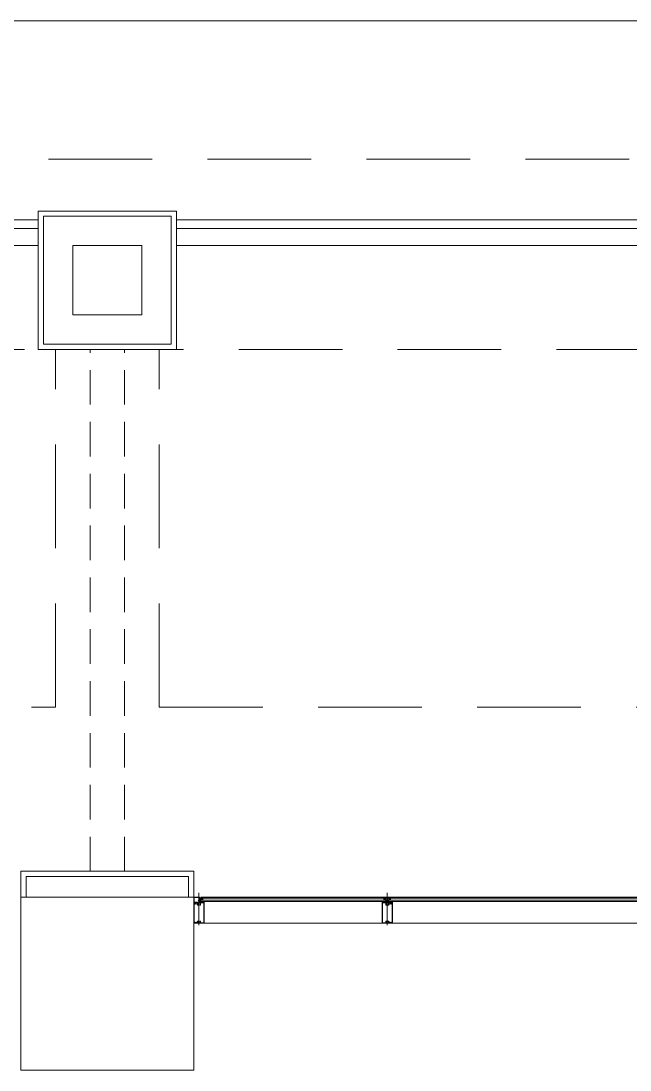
# Model space of a CAD drawing. Header units: millimetres. Extents: x 43806 to 399860, y -65551 to 59129.
# Drawn here: x 64870 to 68395, y 52945 to 59015 of the extents above; entities that cross this region are included whole.
import ezdxf

# ---------------------------------------------------------------- set-up
doc = ezdxf.new("R2010")
doc.units = ezdxf.units.MM
doc.header["$LTSCALE"] = 400
doc.header["$MEASUREMENT"] = 0
doc.linetypes.add('HID', pattern=[2.3, 1.5, -0.8])
doc.linetypes.add('광-XR-PLAN$0$HIDDEN', pattern=[0.375, 0.25, -0.125])
doc.layers.add('A', color=8, linetype='CONTINUOUS', lineweight=0)

msp = doc.modelspace()

# ---------------------------------------------------------------- linework, layer by layer
at = {"layer": 'A', "ltscale": 2}
for p, q in [((81963.3, 59014.6), (48470.1, 59014.6)), ((64970.1, 57714.6), (57670.1, 57714.6)), ((65170.1, 57314.6), (65170.1, 57714.6)), ((65170.1, 57714.6), (65570.1, 57714.6)), ((65570.1, 57714.6), (65570.1, 57314.6)), ((73070.1, 57714.6), (65770.1, 57714.6)), ((65570.1, 57314.6), (65170.1, 57314.6)), ((64870.1, 53944.6), (65870.1, 53944.6)), ((64870.1, 52944.6), (64870.1, 53944.6)), ((65870.1, 53944.6), (65870.1, 52944.6)), ((65870.1, 52944.6), (64870.1, 52944.6))]:
    msp.add_line(p, q, dxfattribs=at)
at = {"layer": 'A', "linetype": 'HID'}
for p, q in [((48470.1, 58214.6), (81961, 58214.6)), ((49570.1, 57114.6), (81835.7, 57114.6)), ((65070.1, 55044.6), (65070.1, 57114.6)), ((65670.1, 55044.6), (65670.1, 57114.6)), ((57570.1, 55044.6), (65070.1, 55044.6)), ((65670.1, 55044.6), (73170.1, 55044.6))]:
    msp.add_line(p, q, dxfattribs=at)
at = {"layer": 'A'}
for p, q in [((64970.1, 57114.6), (64970.1, 57914.6)), ((64970.1, 57914.6), (65770.1, 57914.6)), ((65770.1, 57914.6), (65770.1, 57114.6)), ((64970.1, 57864.6), (57670.1, 57864.6)), ((65000.1, 57144.6), (65000.1, 57884.6)), ((65000.1, 57884.6), (65740.1, 57884.6)), ((65740.1, 57884.6), (65740.1, 57144.6)), ((73070.1, 57864.6), (65770.1, 57864.6)), ((64970.1, 57814.6), (57670.1, 57814.6)), ((73070.1, 57814.6), (65770.1, 57814.6)), ((65740.1, 57144.6), (65000.1, 57144.6)), ((65770.1, 57114.6), (64970.1, 57114.6)), ((64870.1, 53944.6), (64870.1, 54094.6)), ((64870.1, 54094.6), (65870.1, 54094.6)), ((65870.1, 54094.6), (65870.1, 53944.6)), ((64900.1, 53944.6), (64900.1, 54064.6)), ((64900.1, 54064.6), (65840.1, 54064.6)), ((65840.1, 54064.6), (65840.1, 53944.6)), ((65900.1, 53783.4), (65900.1, 53969)), ((66990.1, 53783.4), (66990.1, 53969)), ((65903.6, 53944.6), (65870.1, 53944.6)), ((65870.1, 53944.6), (65870.1, 53913.6)), ((65870.1, 53908.1), (65870.1, 53913.6)), ((65870.1, 53913.6), (65896.6, 53913.6)), ((65870.1, 53913.6), (65891.1, 53913.6)), ((65872.1, 53908.1), (65870.1, 53908.1)), ((65870.1, 53796.6), (65870.1, 53908.1)), ((65870.1, 53908.1), (65877.6, 53908.1)), ((65871.6, 53906.6), (65871.6, 53798.1)), ((65901.6, 53942.6), (65872.1, 53942.6)), ((65872.1, 53942.6), (65872.1, 53915.6)), ((65872.1, 53915.6), (65891.1, 53915.6)), ((65872.1, 53910.6), (65872.1, 53908.1)), ((65877.2, 53907.1), (65872.1, 53907.1)), ((65876.6, 53911.6), (65873.1, 53911.6)), ((65879.1, 53905.1), (65877.2, 53907.1)), ((65877.6, 53908.1), (65877.6, 53910.6)), ((65879.1, 53906.6), (65877.6, 53908.1)), ((65877.6, 53908.1), (65879.1, 53906.6)), ((65880.6, 53908.1), (65879.1, 53906.6)), ((65879.1, 53906.6), (65880.6, 53908.1)), ((65880.8, 53906.9), (65879.1, 53905.1)), ((65880.6, 53910.6), (65880.6, 53908.1)), ((65880.6, 53908.1), (65890.6, 53904.4)), ((65889.6, 53903.7), (65880.8, 53906.9)), ((65890.1, 53911.6), (65881.6, 53911.6)), ((65889.6, 53902), (65889.6, 53903.7)), ((65890.6, 53904.4), (65890.6, 53902)), ((65891.1, 53913.6), (65891.1, 53915.6)), ((65891.1, 53900.1), (65891.1, 53910.6)), ((65906.8, 53911.6), (65893.3, 53911.6)), ((65893.3, 53911.6), (65893.3, 53901.1)), ((65894.8, 53924.9), (65896.8, 53925.9)), ((65896.8, 53923.9), (65894.8, 53924.9)), ((65903.6, 53925.9), (65896.8, 53925.9)), ((65903.6, 53923.9), (65896.8, 53923.9)), ((65898.6, 53915.6), (65898.6, 53937.1)), ((65901.6, 53920.4), (65901.6, 53942.6)), ((65901.6, 53937.1), (65901.6, 53915.6)), ((65901.6, 53920.4), (65901.6, 53920.4)), ((65903.6, 53920.4), (65901.6, 53920.4)), ((65903.6, 53920.6), (65903.6, 53944.6)), ((65903.6, 53939.6), (65910.6, 53920.4)), ((65903.6, 53920.6), (65910.6, 53939.6)), ((65903.6, 53920.4), (65903.6, 53939.6)), ((65903.6, 53939.6), (65910.6, 53939.6)), ((65903.6, 53926.7), (65903.6, 53923.2)), ((65910.6, 53920.4), (65903.6, 53920.4)), ((65903.6, 53913.6), (65930.1, 53913.6)), ((65903.9, 53925.1), (65903.8, 53925.1)), ((65903.8, 53925.1), (65903.8, 53925)), ((65903.8, 53925), (65903.8, 53925)), ((65903.8, 53925), (65903.8, 53925)), ((65903.8, 53925), (65903.8, 53925)), ((65903.8, 53925), (65903.8, 53924.9)), ((65903.8, 53924.9), (65903.8, 53924.9)), ((65903.8, 53924.9), (65903.8, 53924.9)), ((65903.8, 53924.9), (65903.8, 53924.8)), ((65903.8, 53924.8), (65903.8, 53924.8)), ((65903.8, 53924.8), (65903.8, 53924.8)), ((65903.8, 53924.8), (65903.9, 53924.8)), ((65904, 53925.2), (65903.9, 53925.2)), ((65903.9, 53925.2), (65903.9, 53925.2)), ((65903.9, 53925.2), (65903.9, 53925.1)), ((65903.9, 53925.1), (65903.9, 53925.1)), ((65903.9, 53925.1), (65903.9, 53925.1)), ((65903.9, 53925.1), (65903.9, 53925.1)), ((65903.9, 53925.1), (65903.9, 53925.1)), ((65903.9, 53925.1), (65903.9, 53925.1)), ((65903.9, 53924.8), (65903.9, 53924.7)), ((65903.9, 53924.7), (65903.9, 53924.7)), ((65903.9, 53924.7), (65903.9, 53924.7)), ((65903.9, 53924.7), (65903.9, 53924.7)), ((65903.9, 53924.7), (65903.9, 53924.7)), ((65903.9, 53924.7), (65903.9, 53924.7)), ((65903.9, 53924.7), (65903.9, 53924.7)), ((65903.9, 53924.7), (65904, 53924.7)), ((65904.1, 53925.2), (65904, 53925.2)), ((65904, 53925.2), (65904, 53925.2)), ((65904, 53925.2), (65904, 53925.2)), ((65904, 53925.2), (65904, 53925.2)), ((65904, 53925.2), (65904, 53925.2)), ((65904, 53925.2), (65904, 53925.2)), ((65904, 53925.2), (65904, 53925.2)), ((65904, 53924.7), (65904, 53924.7)), ((65904, 53924.7), (65904, 53924.7)), ((65904, 53924.7), (65904, 53924.7)), ((65904, 53924.7), (65904, 53924.7)), ((65904, 53924.7), (65904, 53924.7)), ((65904, 53924.7), (65904, 53924.7)), ((65904, 53924.7), (65904.1, 53924.7)), ((65904.2, 53925.2), (65904.1, 53925.2)), ((65904.1, 53925.2), (65904.1, 53925.2)), ((65904.1, 53925.2), (65904.1, 53925.2)), ((65904.1, 53925.2), (65904.1, 53925.2)), ((65904.1, 53925.2), (65904.1, 53925.2)), ((65904.1, 53925.2), (65904.1, 53925.2)), ((65904.1, 53925.2), (65904.1, 53925.2)), ((65904.1, 53924.7), (65904.1, 53924.7)), ((65904.1, 53924.7), (65904.1, 53924.7)), ((65904.1, 53924.7), (65904.1, 53924.7)), ((65904.1, 53924.7), (65904.1, 53924.7)), ((65904.1, 53924.7), (65904.1, 53924.7)), ((65904.1, 53924.7), (65904.1, 53924.7)), ((65904.1, 53924.7), (65904.2, 53924.7)), ((65904.2, 53925.1), (65904.2, 53925.2)), ((65904.2, 53925.2), (65904.2, 53925.2)), ((65904.3, 53925.1), (65904.2, 53925.1)), ((65904.2, 53925.1), (65904.2, 53925.1)), ((65904.2, 53925.1), (65904.2, 53925.1)), ((65904.2, 53925.1), (65904.2, 53925.1)), ((65904.2, 53924.7), (65904.2, 53924.7)), ((65904.2, 53924.7), (65904.2, 53924.7)), ((65904.2, 53924.7), (65904.2, 53924.7)), ((65904.2, 53924.7), (65904.2, 53924.7)), ((65904.2, 53924.7), (65904.2, 53924.7)), ((65904.2, 53924.7), (65904.3, 53924.7)), ((65904.4, 53926), (65904.3, 53926)), ((65904.3, 53926), (65904.3, 53926)), ((65904.3, 53926), (65904.3, 53926)), ((65904.3, 53926), (65904.3, 53925.9)), ((65904.3, 53925.9), (65904.3, 53925.9)), ((65904.3, 53925.9), (65904.3, 53925.9)), ((65904.3, 53925.9), (65904.3, 53925.9)), ((65904.3, 53925.9), (65904.3, 53925.9)), ((65904.3, 53925.9), (65904.3, 53925.9)), ((65904.3, 53925.9), (65904.3, 53925.9)), ((65904.3, 53925.9), (65904.3, 53925.8)), ((65904.3, 53925.8), (65904.3, 53925.8)), ((65904.3, 53925.8), (65904.3, 53925.8)), ((65904.3, 53925.8), (65904.3, 53925.8)), ((65904.3, 53925.8), (65904.3, 53925.8)), ((65904.3, 53925.8), (65904.3, 53925.7)), ((65904.3, 53925.7), (65904.3, 53925.7)), ((65904.3, 53925.7), (65904.3, 53925.7)), ((65904.3, 53925.7), (65904.3, 53925.7)), ((65904.3, 53925.7), (65904.3, 53925.7)), ((65904.3, 53925.7), (65904.3, 53925.7)), ((65904.3, 53925.7), (65904.3, 53925.6)), ((65904.3, 53925.6), (65904.4, 53925.6)), ((65904.4, 53925.2), (65904.3, 53925.2)), ((65904.3, 53925.2), (65904.3, 53925.2)), ((65904.3, 53925.2), (65904.3, 53925.1)), ((65904.3, 53925.1), (65904.3, 53925.1)), ((65904.3, 53925.1), (65904.3, 53925.1)), ((65904.3, 53924.7), (65904.3, 53924.7)), ((65904.3, 53924.7), (65904.3, 53924.7)), ((65904.3, 53924.7), (65904.3, 53924.7)), ((65904.3, 53924.7), (65904.3, 53924.7)), ((65904.3, 53924.7), (65904.4, 53924.7)), ((65904.4, 53924.2), (65904.3, 53924.2)), ((65904.3, 53924.2), (65904.3, 53924.2)), ((65904.3, 53924.2), (65904.3, 53924.2)), ((65904.3, 53924.2), (65904.3, 53924.1)), ((65904.3, 53924.1), (65904.3, 53924.1)), ((65904.3, 53924.1), (65904.3, 53924.1)), ((65904.3, 53924.1), (65904.3, 53924.1)), ((65904.3, 53924.1), (65904.3, 53924.1)), ((65904.3, 53924.1), (65904.3, 53924)), ((65904.3, 53924), (65904.3, 53924)), ((65904.3, 53924), (65904.3, 53924)), ((65904.3, 53924), (65904.3, 53924)), ((65904.3, 53924), (65904.3, 53924)), ((65904.3, 53924), (65904.3, 53924)), ((65904.3, 53924), (65904.3, 53923.9)), ((65904.3, 53923.9), (65904.3, 53923.9)), ((65904.3, 53923.9), (65904.3, 53923.9)), ((65904.3, 53923.9), (65904.3, 53923.9)), ((65904.3, 53923.9), (65904.3, 53923.9)), ((65904.3, 53923.9), (65904.3, 53923.9)), ((65904.3, 53923.9), (65904.3, 53923.9)), ((65904.3, 53923.9), (65904.3, 53923.9)), ((65904.3, 53923.9), (65904.4, 53923.9)), ((65904.5, 53926), (65904.4, 53926)), ((65904.4, 53926), (65904.4, 53926)), ((65904.4, 53926), (65904.4, 53926)), ((65904.4, 53926), (65904.4, 53926)), ((65904.4, 53925.6), (65904.4, 53925.6)), ((65904.4, 53925.6), (65904.4, 53925.6)), ((65904.4, 53925.6), (65904.4, 53925.6)), ((65904.4, 53925.6), (65904.4, 53925.6)), ((65904.4, 53925.6), (65904.4, 53925.5)), ((65904.4, 53925.5), (65904.4, 53925.5)), ((65904.4, 53925.5), (65904.4, 53925.5)), ((65904.4, 53925.5), (65904.4, 53925.5)), ((65904.4, 53925.5), (65904.5, 53925.5)), ((65904.5, 53925.3), (65904.4, 53925.3)), ((65904.4, 53925.3), (65904.4, 53925.2)), ((65904.4, 53925.2), (65904.4, 53925.2)), ((65904.4, 53925.2), (65904.4, 53925.2)), ((65904.4, 53925.2), (65904.4, 53925.2)), ((65904.4, 53925.2), (65904.4, 53925.2)), ((65904.4, 53925.2), (65904.4, 53925.2)), ((65904.4, 53924.7), (65904.4, 53924.7)), ((65904.4, 53924.7), (65904.4, 53924.6)), ((65904.4, 53924.6), (65904.4, 53924.6)), ((65904.4, 53924.6), (65904.4, 53924.6)), ((65904.4, 53924.6), (65904.4, 53924.6)), ((65904.4, 53924.6), (65904.4, 53924.6)), ((65904.4, 53924.6), (65904.5, 53924.6)), ((65904.5, 53924.3), (65904.4, 53924.3)), ((65904.4, 53924.3), (65904.4, 53924.3)), ((65904.4, 53924.3), (65904.4, 53924.3)), ((65904.4, 53924.3), (65904.4, 53924.3)), ((65904.4, 53924.3), (65904.4, 53924.3)), ((65904.4, 53924.3), (65904.4, 53924.3)), ((65904.4, 53924.3), (65904.4, 53924.3)), ((65904.4, 53924.3), (65904.4, 53924.2)), ((65904.4, 53924.2), (65904.4, 53924.2)), ((65904.4, 53923.9), (65904.4, 53923.8)), ((65904.4, 53923.8), (65904.4, 53923.9)), ((65904.4, 53923.9), (65904.4, 53923.9)), ((65904.4, 53923.9), (65904.5, 53923.9)), ((65904.5, 53925.9), (65904.5, 53926)), ((65904.5, 53925.5), (65904.5, 53925.5)), ((65904.5, 53925.5), (65904.5, 53925.5)), ((65904.5, 53925.5), (65904.5, 53925.5)), ((65904.5, 53925.5), (65904.5, 53925.5)), ((65904.5, 53925.5), (65904.5, 53925.4)), ((65904.5, 53925.4), (65904.5, 53925.4)), ((65904.5, 53925.4), (65904.5, 53925.4)), ((65904.5, 53925.4), (65904.5, 53925.4)), ((65904.5, 53925.4), (65904.5, 53925.3)), ((65904.5, 53925.3), (65904.5, 53925.3)), ((65904.5, 53925.3), (65904.5, 53925.3)), ((65904.5, 53925.3), (65904.5, 53925.3)), ((65904.5, 53924.6), (65904.5, 53924.5)), ((65904.5, 53924.5), (65904.5, 53924.5)), ((65904.5, 53924.5), (65904.5, 53924.5)), ((65904.5, 53924.5), (65904.5, 53924.5)), ((65904.5, 53924.5), (65904.5, 53924.4)), ((65904.5, 53924.4), (65904.5, 53924.4)), ((65904.5, 53924.4), (65904.5, 53924.4)), ((65904.5, 53924.4), (65904.5, 53924.4)), ((65904.5, 53924.4), (65904.5, 53924.4)), ((65904.5, 53924.4), (65904.5, 53924.4)), ((65904.5, 53924.4), (65904.5, 53924.3)), ((65904.5, 53924.3), (65904.5, 53924.3)), ((65904.5, 53923.9), (65904.5, 53923.9)), ((65906.8, 53901.1), (65906.8, 53911.6)), ((65909.1, 53910.6), (65909.1, 53900.1)), ((65927.1, 53911.6), (65910.1, 53911.6)), ((65911.6, 53944.6), (65910.6, 53943.6)), ((65910.6, 53939.6), (65910.6, 53943.6)), ((65911.6, 53938.6), (65910.6, 53939.6)), ((65910.6, 53939.6), (65910.6, 53920.4)), ((65910.6, 53925.6), (65911.6, 53926.6)), ((65910.6, 53921.6), (65910.6, 53925.6)), ((65911.6, 53920.6), (65910.6, 53921.6)), ((65911.6, 53944.6), (65921.6, 53944.6)), ((65911.6, 53938.6), (65922.6, 53938.6)), ((65911.6, 53926.6), (65922.6, 53926.6)), ((65911.6, 53913.6), (65911.6, 53920.6)), ((65911.6, 53920.6), (65921.6, 53920.6)), ((65921.6, 53913.6), (65911.6, 53913.6)), ((65919.6, 53938.6), (65916.6, 53937.1)), ((65916.6, 53928.1), (65916.6, 53937.1)), ((65919.6, 53926.6), (65916.6, 53928.1)), ((65919.7, 53938.1), (65917.1, 53936.7)), ((65917.1, 53928.4), (65917.1, 53936.7)), ((65919.7, 53927.1), (65917.1, 53928.4)), ((65919.7, 53938.1), (65922.1, 53938.1)), ((65919.7, 53927.1), (65922.1, 53927.1)), ((71868.6, 53944.6), (65921.6, 53944.6)), ((71868.6, 53920.6), (65921.6, 53920.6)), ((65921.6, 53920.6), (65921.6, 53913.6)), ((65922.1, 53927.1), (65922.1, 53938.1)), ((65922.6, 53929.6), (65922.1, 53929.6)), ((71868.6, 53938.6), (65922.6, 53938.6)), ((65922.6, 53926.6), (65922.6, 53938.6)), ((71868.6, 53926.6), (65922.6, 53926.6)), ((65928.1, 53797.6), (65928.1, 53910.6)), ((65930.1, 53913.6), (65930.1, 53794.6)), ((66981.6, 53944.6), (66960.1, 53944.6)), ((66981.6, 53938.6), (66960.1, 53938.6)), ((66981.6, 53926.6), (66960.1, 53926.6)), ((66981.6, 53920.6), (66960.1, 53920.6)), ((66986.6, 53913.6), (66960.1, 53913.6)), ((66960.1, 53913.6), (66960.1, 53794.6)), ((66962.1, 53797.6), (66962.1, 53910.6)), ((66963.1, 53911.6), (66980.1, 53911.6)), ((66970.6, 53926.6), (66970.6, 53938.6)), ((66970.6, 53929.6), (66971.1, 53929.6)), ((66973.5, 53938.1), (66971.1, 53938.1)), ((66971.1, 53927.1), (66971.1, 53938.1)), ((66973.5, 53927.1), (66971.1, 53927.1)), ((66971.6, 53920.6), (66971.6, 53913.6)), ((66981.6, 53920.6), (66971.6, 53920.6)), ((66971.6, 53913.6), (66981.6, 53913.6)), ((66973.5, 53938.1), (66976.1, 53936.7)), ((66973.5, 53927.1), (66976.1, 53928.4)), ((66973.6, 53938.6), (66976.6, 53937.1)), ((66973.6, 53926.6), (66976.6, 53928.1)), ((66976.1, 53928.4), (66976.1, 53936.7)), ((66976.6, 53928.1), (66976.6, 53937.1)), ((66981.1, 53910.6), (66981.1, 53900.1)), ((66981.6, 53944.6), (66982.6, 53943.6)), ((66981.6, 53938.6), (66982.6, 53939.6)), ((66982.6, 53925.6), (66981.6, 53926.6)), ((66981.6, 53920.6), (66982.6, 53921.6)), ((66981.6, 53913.6), (66981.6, 53920.6)), ((66982.6, 53939.6), (66982.6, 53943.6)), ((66982.6, 53921.6), (66982.6, 53925.6)), ((66983.3, 53901.1), (66983.3, 53911.6)), ((66983.3, 53911.6), (66996.8, 53911.6)), ((66988.6, 53942.1), (66988.6, 53915.6)), ((66991.6, 53915.6), (66991.6, 53942.1)), ((67020.1, 53913.6), (66993.6, 53913.6)), ((66996.8, 53911.6), (66996.8, 53901.1)), ((66998.6, 53944.6), (66997.6, 53943.6)), ((66997.6, 53939.6), (66997.6, 53943.6)), ((66998.6, 53938.6), (66997.6, 53939.6)), ((66997.6, 53925.6), (66998.6, 53926.6)), ((66997.6, 53921.6), (66997.6, 53925.6)), ((66998.6, 53920.6), (66997.6, 53921.6)), ((66998.6, 53944.6), (67020.1, 53944.6)), ((66998.6, 53938.6), (67020.1, 53938.6)), ((66998.6, 53926.6), (67020.1, 53926.6)), ((66998.6, 53920.6), (67020.1, 53920.6)), ((66998.6, 53913.6), (66998.6, 53920.6)), ((66998.6, 53920.6), (67008.6, 53920.6)), ((67008.6, 53913.6), (66998.6, 53913.6)), ((66999.1, 53900.1), (66999.1, 53910.6)), ((67009.6, 53908.1), (66999.6, 53904.4)), ((66999.6, 53904.4), (66999.6, 53902)), ((67000.1, 53911.6), (67008.6, 53911.6)), ((67000.6, 53903.7), (67009.3, 53906.9)), ((67000.6, 53902), (67000.6, 53903.7)), ((67006.6, 53938.6), (67003.6, 53937.1)), ((67003.6, 53928.1), (67003.6, 53937.1)), ((67006.6, 53926.6), (67003.6, 53928.1)), ((67006.7, 53938.1), (67004.1, 53936.7)), ((67004.1, 53928.4), (67004.1, 53936.7)), ((67006.7, 53927.1), (67004.1, 53928.4)), ((67006.7, 53938.1), (67009.1, 53938.1)), ((67006.7, 53927.1), (67009.1, 53927.1)), ((67008.6, 53920.6), (67008.6, 53913.6)), ((67009.1, 53927.1), (67009.1, 53938.1)), ((67009.6, 53929.6), (67009.1, 53929.6)), ((67009.3, 53906.9), (67011.1, 53905.1)), ((67009.6, 53926.6), (67009.6, 53938.6)), ((67009.6, 53910.6), (67009.6, 53908.1)), ((67011.1, 53906.6), (67009.6, 53908.1)), ((67009.6, 53908.1), (67011.1, 53906.6)), ((67012.6, 53908.1), (67011.1, 53906.6)), ((67011.1, 53906.6), (67012.6, 53908.1)), ((67011.1, 53905.1), (67013, 53907.1)), ((67012.6, 53908.1), (67012.6, 53910.6)), ((67020.1, 53908.1), (67012.6, 53908.1)), ((67013, 53907.1), (67018.1, 53907.1)), ((67013.6, 53911.6), (67017.1, 53911.6)), ((67018.1, 53910.6), (67018.1, 53908.1)), ((67018.1, 53908.1), (67020.1, 53908.1)), ((67018.6, 53906.6), (67018.6, 53798.1)), ((67020.1, 53908.1), (67020.1, 53913.6)), ((67020.1, 53796.6), (67020.1, 53908.1)), ((65895.8, 53899.1), (65892.1, 53899.1)), ((65893.3, 53901.1), (65895.8, 53901.1)), ((65895.8, 53901.1), (65895.8, 53899.1)), ((65904.3, 53899.1), (65904.3, 53901.1)), ((65904.3, 53901.1), (65906.8, 53901.1)), ((65908.1, 53899.1), (65904.3, 53899.1)), ((66982.1, 53899.1), (66985.8, 53899.1)), ((66985.8, 53901.1), (66983.3, 53901.1)), ((66985.8, 53899.1), (66985.8, 53901.1)), ((66996.8, 53901.1), (66994.3, 53901.1)), ((66994.3, 53901.1), (66994.3, 53899.1)), ((66994.3, 53899.1), (66998.1, 53899.1)), ((65870.1, 53794.6), (65870.1, 53796.6)), ((65870.1, 53796.6), (65877.6, 53796.6)), ((65877.6, 53796.6), (65870.1, 53796.6)), ((65930.1, 53794.6), (65870.1, 53794.6)), ((65872.1, 53797.6), (65877.2, 53797.6)), ((65877.2, 53797.6), (65879.1, 53799.5)), ((65877.6, 53796.6), (65879.1, 53798.1)), ((65879.1, 53798.1), (65877.6, 53796.6)), ((65879.1, 53799.5), (65880.8, 53797.7)), ((65879.1, 53798.1), (65880.6, 53796.6)), ((65880.6, 53796.6), (65879.1, 53798.1)), ((65890.6, 53800.2), (65880.6, 53796.6)), ((65880.6, 53796.6), (65890.1, 53796.6)), ((65880.8, 53797.7), (65889.6, 53800.9)), ((65889.6, 53800.9), (65889.6, 53802.7)), ((65890.1, 53803.2), (65890.1, 53803.2)), ((65890.6, 53802.7), (65890.6, 53800.2)), ((65891.1, 53797.6), (65891.1, 53804.6)), ((65892.1, 53805.6), (65895.8, 53805.6)), ((65895.8, 53803.6), (65893.3, 53803.6)), ((65893.3, 53803.6), (65893.3, 53796.6)), ((65893.3, 53796.6), (65906.8, 53796.6)), ((65895.8, 53805.6), (65895.8, 53803.6)), ((65904.3, 53803.6), (65904.3, 53805.6)), ((65904.3, 53805.6), (65908.1, 53805.6)), ((65906.8, 53803.6), (65904.3, 53803.6)), ((65906.8, 53796.6), (65906.8, 53803.6)), ((65909.1, 53804.6), (65909.1, 53797.6)), ((65910.1, 53796.6), (65927.1, 53796.6)), ((71860.1, 53794.6), (65930.1, 53794.6)), ((66960.1, 53794.6), (67020.1, 53794.6)), ((66980.1, 53796.6), (66963.1, 53796.6)), ((66981.1, 53804.6), (66981.1, 53797.6)), ((66985.8, 53805.6), (66982.1, 53805.6)), ((66983.3, 53796.6), (66983.3, 53803.6)), ((66983.3, 53803.6), (66985.8, 53803.6)), ((66996.8, 53796.6), (66983.3, 53796.6)), ((66985.8, 53803.6), (66985.8, 53805.6)), ((66998.1, 53805.6), (66994.3, 53805.6)), ((66994.3, 53805.6), (66994.3, 53803.6)), ((66994.3, 53803.6), (66996.8, 53803.6)), ((66996.8, 53803.6), (66996.8, 53796.6)), ((66999.1, 53797.6), (66999.1, 53804.6)), ((66999.6, 53802.7), (66999.6, 53800.2)), ((66999.6, 53800.2), (67009.6, 53796.6)), ((67000.1, 53803.2), (67000.1, 53803.2)), ((67009.6, 53796.6), (67000.1, 53796.6)), ((67000.6, 53800.9), (67000.6, 53802.7)), ((67009.3, 53797.7), (67000.6, 53800.9)), ((67011.1, 53799.5), (67009.3, 53797.7)), ((67009.6, 53796.6), (67011.1, 53798.1)), ((67011.1, 53798.1), (67009.6, 53796.6)), ((67013, 53797.6), (67011.1, 53799.5)), ((67011.1, 53798.1), (67012.6, 53796.6)), ((67012.6, 53796.6), (67011.1, 53798.1)), ((67012.6, 53796.6), (67020.1, 53796.6)), ((67020.1, 53796.6), (67012.6, 53796.6)), ((67018.1, 53797.6), (67013, 53797.6)), ((67020.1, 53794.6), (67020.1, 53796.6))]:
    msp.add_line(p, q, dxfattribs=at)
at = {"layer": 'A', "linetype": '광-XR-PLAN$0$HIDDEN', "ltscale": 2}
for p, q in [((65270.1, 54094.6), (65270.1, 57114.6)), ((65470.1, 54094.6), (65470.1, 57114.6))]:
    msp.add_line(p, q, dxfattribs=at)
at = {"layer": 'A'}
for centre in [(66985.6, 53924), (66994.6, 53924)]:
    msp.add_circle(centre, 3, dxfattribs=at)
for centre, radius, start, end in [((65872.1, 53906.6), 0.5, 90, 180), ((65873.1, 53910.6), 1, 90, 180), ((65876.6, 53910.6), 1, 360, 90), ((65881.6, 53910.6), 1, 90, 180), ((65890.1, 53902), 0.5, 180, 270), ((65890.1, 53910.6), 1, 360, 90), ((65890.1, 53902), 0.5, 270, 0), ((65896.6, 53915.6), 2, 270, 360), ((65900.1, 53937.1), 1.5, 90, 180), ((65900.1, 53937.1), 1.5, 360, 90), ((65903.6, 53915.6), 2, 180, 270), ((65903, 53924.9), 1.85, 288.92464, 71.07536), ((65910.1, 53910.6), 1, 90, 180), ((65886.6, 53932.6), 25, 343.7398, 16.2602), ((65927.1, 53910.6), 1, 360, 90), ((65937.8, 53915.4), 7.98, 140.02366, 193.59407), ((66952.3, 53915.4), 7.98, 346.40593, 39.97634), ((66963.1, 53910.6), 1, 90, 180), ((66980.1, 53910.6), 1, 360, 90), ((66990.1, 53980.2), 36.6, 256.58033, 283.41967), ((67006.6, 53932.6), 25, 163.7398, 196.2602), ((66986.6, 53915.6), 2, 270, 0), ((66990.1, 53942.1), 1.5, 90, 180), ((66990.1, 53942.1), 1.5, 0, 90), ((66993.6, 53915.6), 2, 180, 270), ((66973.6, 53932.6), 25, 343.7398, 16.2602), ((67000.1, 53910.6), 1, 90, 180), ((67000.1, 53902), 0.5, 180, 270), ((67000.1, 53902), 0.5, 270, 0), ((67008.6, 53910.6), 1, 0, 90), ((67013.6, 53910.6), 1, 90, 180), ((67017.1, 53910.6), 1, 0, 90), ((67018.1, 53906.6), 0.5, 0, 90), ((67027.8, 53915.4), 7.98, 140.02366, 193.59407), ((65892.1, 53900.1), 1, 180, 270), ((65908.1, 53900.1), 1, 270, 0), ((66982.1, 53900.1), 1, 180, 270), ((66998.1, 53900.1), 1, 270, 360), ((65872.1, 53798.1), 0.5, 180, 270), ((65890.1, 53802.7), 0.5, 90, 180), ((65890.1, 53802.7), 0.5, 360, 90), ((65890.1, 53797.6), 1, 270, 0), ((65892.1, 53804.6), 1, 90, 180), ((65908.1, 53804.6), 1, 0, 90), ((65910.1, 53797.6), 1, 180, 270), ((65927.1, 53797.6), 1, 270, 0), ((66963.1, 53797.6), 1, 180, 270), ((66980.1, 53797.6), 1, 270, 0), ((66982.1, 53804.6), 1, 90, 180), ((66998.1, 53804.6), 1, 0, 90), ((67000.1, 53797.6), 1, 180, 270), ((67000.1, 53802.7), 0.5, 90, 180), ((67000.1, 53802.7), 0.5, 360, 90), ((67018.1, 53798.1), 0.5, 270, 0)]:
    msp.add_arc(centre, radius, start, end, dxfattribs=at)

doc.saveas('drawing.dxf')
